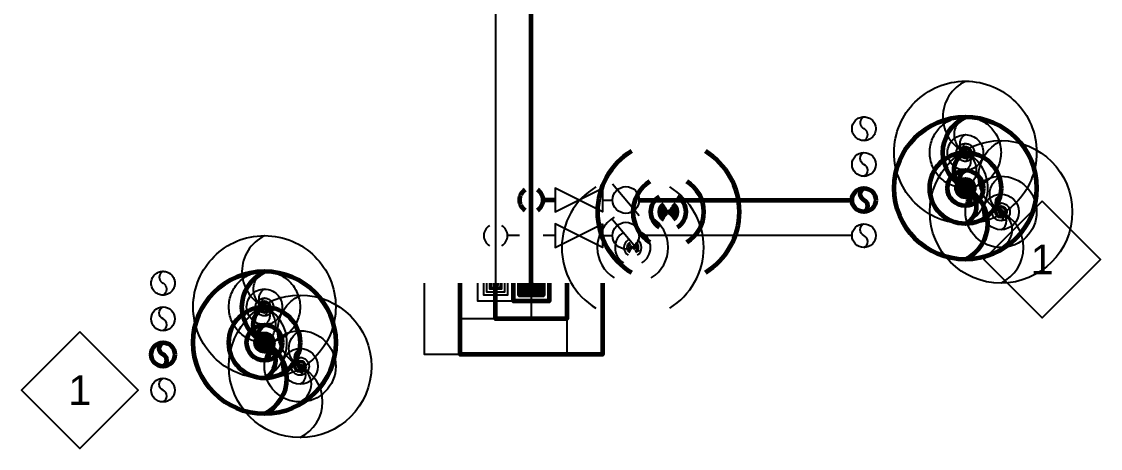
# Model space of a CAD drawing. Extents: x -3693 to 355, y -2748 to 2117.
# Drawn here: x -3187.6 to -2824.4, y -1727.9 to -1584.2 of the extents above; entities that cross this region are included whole.
import ezdxf
from ezdxf.enums import TextEntityAlignment as Align

# ---------------------------------------------------------------- set-up
doc = ezdxf.new("R2010")
doc.units = 0
doc.header["$LTSCALE"] = 48
doc.header["$MEASUREMENT"] = 0
doc.linetypes.add('VENT', pattern=[0.30000000000000004, 0.2, -0.1])
for name, color, linetype in [('0 @ 1 (1)', 7, 'Continuous'), ('0 @ 1 (2)', 7, 'Continuous'), ('0 @ 12', 7, 'Continuous'), ('0 @ 128', 7, 'Continuous'), ('0 @ 16', 7, 'Continuous'), ('0 @ 192', 7, 'Continuous'), ('0 @ 2', 7, 'Continuous'), ('0 @ 24', 7, 'Continuous'), ('0 @ 384', 7, 'Continuous'), ('0 @ 4', 7, 'Continuous'), ('0 @ 48', 7, 'Continuous'), ('0 @ 64', 7, 'Continuous'), ('0 @ 768', 7, 'Continuous'), ('0 @ 8', 7, 'Continuous'), ('0 @ 96', 7, 'Continuous'), ('G-ANNO-TEXT @ 128', 70, 'Continuous'), ('P-HW-N', 1, 'Continuous'), ('P-HW-N @ 1 (1)', 1, 'Continuous'), ('P-HW-N @ 1 (2)', 1, 'Continuous'), ('P-HW-N @ 12', 1, 'Continuous'), ('P-HW-N @ 128', 1, 'Continuous'), ('P-HW-N @ 16', 1, 'Continuous'), ('P-HW-N @ 192', 1, 'Continuous'), ('P-HW-N @ 2', 1, 'Continuous'), ('P-HW-N @ 24', 1, 'Continuous'), ('P-HW-N @ 384', 1, 'Continuous'), ('P-HW-N @ 4', 1, 'Continuous'), ('P-HW-N @ 48', 1, 'Continuous'), ('P-HW-N @ 64', 1, 'Continuous'), ('P-HW-N @ 768', 1, 'Continuous'), ('P-HW-N @ 8', 1, 'Continuous'), ('P-HW-N @ 96', 1, 'Continuous'), ('P-SAN-N', 6, 'Continuous'), ('P-SAN-N @ 1 (1)', 6, 'Continuous'), ('P-SAN-N @ 1 (2)', 6, 'Continuous'), ('P-SAN-N @ 12', 6, 'Continuous'), ('P-SAN-N @ 128', 6, 'Continuous'), ('P-SAN-N @ 16', 6, 'Continuous'), ('P-SAN-N @ 192', 6, 'Continuous'), ('P-SAN-N @ 2', 6, 'Continuous'), ('P-SAN-N @ 24', 6, 'Continuous'), ('P-SAN-N @ 384', 6, 'Continuous'), ('P-SAN-N @ 4', 6, 'Continuous'), ('P-SAN-N @ 48', 6, 'Continuous'), ('P-SAN-N @ 64', 6, 'Continuous'), ('P-SAN-N @ 768', 6, 'Continuous'), ('P-SAN-N @ 8', 6, 'Continuous'), ('P-SAN-N @ 96', 6, 'Continuous'), ('P-SANV-N', 5, 'VENT'), ('P-SANV-N @ 1 (1)', 5, 'VENT'), ('P-SANV-N @ 1 (2)', 5, 'VENT'), ('P-SANV-N @ 12', 5, 'VENT'), ('P-SANV-N @ 128', 5, 'VENT'), ('P-SANV-N @ 16', 5, 'VENT'), ('P-SANV-N @ 192', 5, 'VENT'), ('P-SANV-N @ 2', 5, 'VENT'), ('P-SANV-N @ 24', 5, 'VENT'), ('P-SANV-N @ 384', 5, 'VENT'), ('P-SANV-N @ 4', 5, 'VENT'), ('P-SANV-N @ 48', 5, 'VENT'), ('P-SANV-N @ 64', 5, 'VENT'), ('P-SANV-N @ 768', 5, 'VENT'), ('P-SANV-N @ 8', 5, 'VENT'), ('P-SANV-N @ 96', 5, 'VENT')]:
    doc.layers.add(name, color=color, linetype=linetype)
for name, color, linetype, lineweight in [('P-CW-N', 4, 'Continuous', 60), ('P-CW-N @ 1 (1)', 4, 'Continuous', 60), ('P-CW-N @ 1 (2)', 4, 'Continuous', 60), ('P-CW-N @ 12', 4, 'Continuous', 60), ('P-CW-N @ 128', 4, 'Continuous', 60), ('P-CW-N @ 16', 4, 'Continuous', 60), ('P-CW-N @ 192', 4, 'Continuous', 60), ('P-CW-N @ 2', 4, 'Continuous', 60), ('P-CW-N @ 24', 4, 'Continuous', 60), ('P-CW-N @ 384', 4, 'Continuous', 60), ('P-CW-N @ 4', 4, 'Continuous', 60), ('P-CW-N @ 48', 4, 'Continuous', 60), ('P-CW-N @ 64', 4, 'Continuous', 60), ('P-CW-N @ 768', 4, 'Continuous', 60), ('P-CW-N @ 8', 4, 'Continuous', 60), ('P-CW-N @ 96', 4, 'Continuous', 60)]:
    doc.layers.add(name, color=color, linetype=linetype, lineweight=lineweight)
doc.styles.add('Arial', font='arial.ttf')

# ---------------------------------------------------------------- blocks, each defined once
blk = doc.blocks.new('*U9')
blk.add_lwpolyline([(-3.332323771482692e-18, 0.03111555437015312, 0.6342579873937333), (-8.890457814381136e-18, 5.234717341758689e-34, -0.6342579873937336), (-6.793508145416166e-18, -0.03111555437015312)], format="xyb")
blk.add_circle((0, 0), 0.03125)
blk = doc.blocks.new('*U723')
at = {"layer": 'P-CW-N @ 1 (1)', "rotation": 180}
blk.add_blockref('*U9', (-3105.843581539091, -1692.257198477004), dxfattribs=at)
at = {"layer": 'P-CW-N @ 1 (2)', "rotation": 180}
blk.add_blockref('*U9', (-3105.843581539091, -1692.257198477004), dxfattribs=at)
at = {"layer": 'P-CW-N @ 12', "xscale": 12, "yscale": 12, "zscale": 12, "rotation": 180}
blk.add_blockref('*U9', (-3105.843581539091, -1692.257198477004), dxfattribs=at)
at = {"layer": 'P-CW-N @ 128', "xscale": 128, "yscale": 128, "zscale": 128, "rotation": 180}
blk.add_blockref('*U9', (-3140.000000014937, -1696.257198477004), dxfattribs=at)
at = {"layer": 'P-CW-N @ 16', "xscale": 16, "yscale": 16, "zscale": 16, "rotation": 180}
blk.add_blockref('*U9', (-3105.843581539091, -1692.257198477004), dxfattribs=at)
at = {"layer": 'P-CW-N @ 192', "xscale": 192, "yscale": 192, "zscale": 192, "rotation": 180}
blk.add_blockref('*U9', (-3105.843581539091, -1692.257198477004), dxfattribs=at)
at = {"layer": 'P-CW-N @ 2', "xscale": 2, "yscale": 2, "zscale": 2, "rotation": 180}
blk.add_blockref('*U9', (-3105.843581539091, -1692.257198477004), dxfattribs=at)
at = {"layer": 'P-CW-N @ 24', "xscale": 24, "yscale": 24, "zscale": 24, "rotation": 180}
blk.add_blockref('*U9', (-3105.843581539091, -1692.257198477004), dxfattribs=at)
at = {"layer": 'P-CW-N @ 384', "xscale": 384, "yscale": 384, "zscale": 384, "rotation": 180}
blk.add_blockref('*U9', (-3105.843581539091, -1692.257198477004), dxfattribs=at)
at = {"layer": 'P-CW-N @ 4', "xscale": 4, "yscale": 4, "zscale": 4, "rotation": 180}
blk.add_blockref('*U9', (-3105.843581539091, -1692.257198477004), dxfattribs=at)
at = {"layer": 'P-CW-N @ 48', "xscale": 48, "yscale": 48, "zscale": 48, "rotation": 180}
blk.add_blockref('*U9', (-3105.843581539091, -1692.257198477004), dxfattribs=at)
at = {"layer": 'P-CW-N @ 64', "xscale": 64, "yscale": 64, "zscale": 64, "rotation": 180}
blk.add_blockref('*U9', (-3105.843581539091, -1692.257198477004), dxfattribs=at)
at = {"layer": 'P-CW-N @ 768', "xscale": 768, "yscale": 768, "zscale": 768, "rotation": 180}
blk.add_blockref('*U9', (-3105.843581539091, -1692.257198477004), dxfattribs=at)
at = {"layer": 'P-CW-N @ 8', "xscale": 8, "yscale": 8, "zscale": 8, "rotation": 180}
blk.add_blockref('*U9', (-3105.843581539091, -1692.257198477004), dxfattribs=at)
at = {"layer": 'P-CW-N @ 96', "xscale": 96, "yscale": 96, "zscale": 96, "rotation": 180}
blk.add_blockref('*U9', (-3105.843581539091, -1692.257198477004), dxfattribs=at)
blk = doc.blocks.new('*U724')
at = {"layer": 'P-HW-N @ 1 (1)', "rotation": 180}
blk.add_blockref('*U9', (-3093.843581539091, -1700.257198477004), dxfattribs=at)
at = {"layer": 'P-HW-N @ 1 (2)', "rotation": 180}
blk.add_blockref('*U9', (-3093.843581539091, -1700.257198477004), dxfattribs=at)
at = {"layer": 'P-HW-N @ 12', "xscale": 12, "yscale": 12, "zscale": 12, "rotation": 180}
blk.add_blockref('*U9', (-3093.843581539091, -1700.257198477004), dxfattribs=at)
at = {"layer": 'P-HW-N @ 128', "xscale": 128, "yscale": 128, "zscale": 128, "rotation": 180}
blk.add_blockref('*U9', (-3140.000000014937, -1708.257198477004), dxfattribs=at)
at = {"layer": 'P-HW-N @ 16', "xscale": 16, "yscale": 16, "zscale": 16, "rotation": 180}
blk.add_blockref('*U9', (-3093.843581539091, -1700.257198477004), dxfattribs=at)
at = {"layer": 'P-HW-N @ 192', "xscale": 192, "yscale": 192, "zscale": 192, "rotation": 180}
blk.add_blockref('*U9', (-3093.843581539091, -1700.257198477004), dxfattribs=at)
at = {"layer": 'P-HW-N @ 2', "xscale": 2, "yscale": 2, "zscale": 2, "rotation": 180}
blk.add_blockref('*U9', (-3093.843581539091, -1700.257198477004), dxfattribs=at)
at = {"layer": 'P-HW-N @ 24', "xscale": 24, "yscale": 24, "zscale": 24, "rotation": 180}
blk.add_blockref('*U9', (-3093.843581539091, -1700.257198477004), dxfattribs=at)
at = {"layer": 'P-HW-N @ 384', "xscale": 384, "yscale": 384, "zscale": 384, "rotation": 180}
blk.add_blockref('*U9', (-3093.843581539091, -1700.257198477004), dxfattribs=at)
at = {"layer": 'P-HW-N @ 4', "xscale": 4, "yscale": 4, "zscale": 4, "rotation": 180}
blk.add_blockref('*U9', (-3093.843581539091, -1700.257198477004), dxfattribs=at)
at = {"layer": 'P-HW-N @ 48', "xscale": 48, "yscale": 48, "zscale": 48, "rotation": 180}
blk.add_blockref('*U9', (-3093.843581539091, -1700.257198477004), dxfattribs=at)
at = {"layer": 'P-HW-N @ 64', "xscale": 64, "yscale": 64, "zscale": 64, "rotation": 180}
blk.add_blockref('*U9', (-3093.843581539091, -1700.257198477004), dxfattribs=at)
at = {"layer": 'P-HW-N @ 768', "xscale": 768, "yscale": 768, "zscale": 768, "rotation": 180}
blk.add_blockref('*U9', (-3093.843581539091, -1700.257198477004), dxfattribs=at)
at = {"layer": 'P-HW-N @ 8', "xscale": 8, "yscale": 8, "zscale": 8, "rotation": 180}
blk.add_blockref('*U9', (-3093.843581539091, -1700.257198477004), dxfattribs=at)
at = {"layer": 'P-HW-N @ 96', "xscale": 96, "yscale": 96, "zscale": 96, "rotation": 180}
blk.add_blockref('*U9', (-3093.843581539091, -1700.257198477004), dxfattribs=at)
blk = doc.blocks.new('*U725')
at = {"layer": 'P-SAN-N @ 1 (1)', "rotation": 180}
blk.add_blockref('*U9', (-3105.843581539091, -1692.257198477004), dxfattribs=at)
at = {"layer": 'P-SAN-N @ 1 (2)', "rotation": 180}
blk.add_blockref('*U9', (-3105.843581539091, -1692.257198477004), dxfattribs=at)
at = {"layer": 'P-SAN-N @ 12', "xscale": 12, "yscale": 12, "zscale": 12, "rotation": 180}
blk.add_blockref('*U9', (-3105.843581539091, -1692.257198477004), dxfattribs=at)
at = {"layer": 'P-SAN-N @ 128', "xscale": 128, "yscale": 128, "zscale": 128, "rotation": 180}
blk.add_blockref('*U9', (-3140.000000014937, -1684.257198477004), dxfattribs=at)
at = {"layer": 'P-SAN-N @ 16', "xscale": 16, "yscale": 16, "zscale": 16, "rotation": 180}
blk.add_blockref('*U9', (-3105.843581539091, -1692.257198477004), dxfattribs=at)
at = {"layer": 'P-SAN-N @ 192', "xscale": 192, "yscale": 192, "zscale": 192, "rotation": 180}
blk.add_blockref('*U9', (-3105.843581539091, -1692.257198477004), dxfattribs=at)
at = {"layer": 'P-SAN-N @ 2', "xscale": 2, "yscale": 2, "zscale": 2, "rotation": 180}
blk.add_blockref('*U9', (-3105.843581539091, -1692.257198477004), dxfattribs=at)
at = {"layer": 'P-SAN-N @ 24', "xscale": 24, "yscale": 24, "zscale": 24, "rotation": 180}
blk.add_blockref('*U9', (-3105.843581539091, -1692.257198477004), dxfattribs=at)
at = {"layer": 'P-SAN-N @ 384', "xscale": 384, "yscale": 384, "zscale": 384, "rotation": 180}
blk.add_blockref('*U9', (-3105.843581539091, -1692.257198477004), dxfattribs=at)
at = {"layer": 'P-SAN-N @ 4', "xscale": 4, "yscale": 4, "zscale": 4, "rotation": 180}
blk.add_blockref('*U9', (-3105.843581539091, -1692.257198477004), dxfattribs=at)
at = {"layer": 'P-SAN-N @ 48', "xscale": 48, "yscale": 48, "zscale": 48, "rotation": 180}
blk.add_blockref('*U9', (-3105.843581539091, -1692.257198477004), dxfattribs=at)
at = {"layer": 'P-SAN-N @ 64', "xscale": 64, "yscale": 64, "zscale": 64, "rotation": 180}
blk.add_blockref('*U9', (-3105.843581539091, -1692.257198477004), dxfattribs=at)
at = {"layer": 'P-SAN-N @ 768', "xscale": 768, "yscale": 768, "zscale": 768, "rotation": 180}
blk.add_blockref('*U9', (-3105.843581539091, -1692.257198477004), dxfattribs=at)
at = {"layer": 'P-SAN-N @ 8', "xscale": 8, "yscale": 8, "zscale": 8, "rotation": 180}
blk.add_blockref('*U9', (-3105.843581539091, -1692.257198477004), dxfattribs=at)
at = {"layer": 'P-SAN-N @ 96', "xscale": 96, "yscale": 96, "zscale": 96, "rotation": 180}
blk.add_blockref('*U9', (-3105.843581539091, -1692.257198477004), dxfattribs=at)
blk = doc.blocks.new('*U726')
at = {"layer": 'P-SANV-N @ 1 (1)', "rotation": 180}
blk.add_blockref('*U9', (-3105.843581539091, -1680.257198477004), dxfattribs=at)
at = {"layer": 'P-SANV-N @ 1 (2)', "rotation": 180}
blk.add_blockref('*U9', (-3105.843581539091, -1680.257198477004), dxfattribs=at)
at = {"layer": 'P-SANV-N @ 12', "xscale": 12, "yscale": 12, "zscale": 12, "rotation": 180}
blk.add_blockref('*U9', (-3105.843581539091, -1680.257198477004), dxfattribs=at)
at = {"layer": 'P-SANV-N @ 128', "xscale": 128, "yscale": 128, "zscale": 128, "rotation": 180}
blk.add_blockref('*U9', (-3140.000000014937, -1672.257198477004), dxfattribs=at)
at = {"layer": 'P-SANV-N @ 16', "xscale": 16, "yscale": 16, "zscale": 16, "rotation": 180}
blk.add_blockref('*U9', (-3105.843581539091, -1680.257198477004), dxfattribs=at)
at = {"layer": 'P-SANV-N @ 192', "xscale": 192, "yscale": 192, "zscale": 192, "rotation": 180}
blk.add_blockref('*U9', (-3105.843581539091, -1680.257198477004), dxfattribs=at)
at = {"layer": 'P-SANV-N @ 2', "xscale": 2, "yscale": 2, "zscale": 2, "rotation": 180}
blk.add_blockref('*U9', (-3105.843581539091, -1680.257198477004), dxfattribs=at)
at = {"layer": 'P-SANV-N @ 24', "xscale": 24, "yscale": 24, "zscale": 24, "rotation": 180}
blk.add_blockref('*U9', (-3105.843581539091, -1680.257198477004), dxfattribs=at)
at = {"layer": 'P-SANV-N @ 384', "xscale": 384, "yscale": 384, "zscale": 384, "rotation": 180}
blk.add_blockref('*U9', (-3105.843581539091, -1680.257198477004), dxfattribs=at)
at = {"layer": 'P-SANV-N @ 4', "xscale": 4, "yscale": 4, "zscale": 4, "rotation": 180}
blk.add_blockref('*U9', (-3105.843581539091, -1680.257198477004), dxfattribs=at)
at = {"layer": 'P-SANV-N @ 48', "xscale": 48, "yscale": 48, "zscale": 48, "rotation": 180}
blk.add_blockref('*U9', (-3105.843581539091, -1680.257198477004), dxfattribs=at)
at = {"layer": 'P-SANV-N @ 64', "xscale": 64, "yscale": 64, "zscale": 64, "rotation": 180}
blk.add_blockref('*U9', (-3105.843581539091, -1680.257198477004), dxfattribs=at)
at = {"layer": 'P-SANV-N @ 768', "xscale": 768, "yscale": 768, "zscale": 768, "rotation": 180}
blk.add_blockref('*U9', (-3105.843581539091, -1680.257198477004), dxfattribs=at)
at = {"layer": 'P-SANV-N @ 8', "xscale": 8, "yscale": 8, "zscale": 8, "rotation": 180}
blk.add_blockref('*U9', (-3105.843581539091, -1680.257198477004), dxfattribs=at)
at = {"layer": 'P-SANV-N @ 96', "xscale": 96, "yscale": 96, "zscale": 96, "rotation": 180}
blk.add_blockref('*U9', (-3105.843581539091, -1680.257198477004), dxfattribs=at)
blk = doc.blocks.new('DIAMOND TAG')
blk.add_lwpolyline([(0, -0.1533391834124131), (0.1533391834122995, 0), (0, 0.1533391834122995), (-0.1533391834122995, 0)], close=True)
at = {"style": 'Arial'}
blk.add_attdef('XXX', text='', height=0.078125, dxfattribs=at).set_placement((0, 0), align=Align.MIDDLE)
blk = doc.blocks.new('*U11')
for start, end in [(121.274325396742, 238.7256746032579), (301.4341766631704, 58.56582333682955)]:
    blk.add_arc((0, 0), 0.03111555437015312, start, end)
blk = doc.blocks.new('*U784')
at = {"layer": 'P-HW-N @ 1 (1)'}
blk.add_blockref('*U11', (-2981.843581539091, -1660.257198477004), dxfattribs=at)
at = {"layer": 'P-HW-N @ 1 (2)'}
blk.add_blockref('*U11', (-2981.843581539091, -1660.257198477004), dxfattribs=at)
at = {"layer": 'P-HW-N @ 12', "xscale": 12, "yscale": 12, "zscale": 12}
blk.add_blockref('*U11', (-2981.843581539091, -1660.257198477004), dxfattribs=at)
at = {"layer": 'P-HW-N @ 128', "xscale": 128, "yscale": 128, "zscale": 128}
blk.add_blockref('*U11', (-3028.000000014937, -1656.257198477004), dxfattribs=at)
at = {"layer": 'P-HW-N @ 16', "xscale": 16, "yscale": 16, "zscale": 16}
blk.add_blockref('*U11', (-2981.843581539091, -1660.257198477004), dxfattribs=at)
at = {"layer": 'P-HW-N @ 192', "xscale": 192, "yscale": 192, "zscale": 192}
blk.add_blockref('*U11', (-2981.843581539091, -1660.257198477004), dxfattribs=at)
at = {"layer": 'P-HW-N @ 2', "xscale": 2, "yscale": 2, "zscale": 2}
blk.add_blockref('*U11', (-2981.843581539091, -1660.257198477004), dxfattribs=at)
at = {"layer": 'P-HW-N @ 24', "xscale": 24, "yscale": 24, "zscale": 24}
blk.add_blockref('*U11', (-2981.843581539091, -1660.257198477004), dxfattribs=at)
at = {"layer": 'P-HW-N @ 384', "xscale": 384, "yscale": 384, "zscale": 384}
blk.add_blockref('*U11', (-2981.843581539091, -1660.257198477004), dxfattribs=at)
at = {"layer": 'P-HW-N @ 4', "xscale": 4, "yscale": 4, "zscale": 4}
blk.add_blockref('*U11', (-2981.843581539091, -1660.257198477004), dxfattribs=at)
at = {"layer": 'P-HW-N @ 48', "xscale": 48, "yscale": 48, "zscale": 48}
blk.add_blockref('*U11', (-2981.843581539091, -1660.257198477004), dxfattribs=at)
at = {"layer": 'P-HW-N @ 64', "xscale": 64, "yscale": 64, "zscale": 64}
blk.add_blockref('*U11', (-2981.843581539091, -1660.257198477004), dxfattribs=at)
at = {"layer": 'P-HW-N @ 768', "xscale": 768, "yscale": 768, "zscale": 768}
blk.add_blockref('*U11', (-2981.843581539091, -1660.257198477004), dxfattribs=at)
at = {"layer": 'P-HW-N @ 8', "xscale": 8, "yscale": 8, "zscale": 8}
blk.add_blockref('*U11', (-2981.843581539091, -1660.257198477004), dxfattribs=at)
at = {"layer": 'P-HW-N @ 96', "xscale": 96, "yscale": 96, "zscale": 96}
blk.add_blockref('*U11', (-2981.843581539091, -1660.257198477004), dxfattribs=at)
blk = doc.blocks.new('*U785')
at = {"layer": 'P-CW-N @ 1 (1)'}
blk.add_blockref('*U11', (-2969.843581539091, -1648.257198477004), dxfattribs=at)
at = {"layer": 'P-CW-N @ 1 (2)'}
blk.add_blockref('*U11', (-2969.843581539091, -1648.257198477004), dxfattribs=at)
at = {"layer": 'P-CW-N @ 12', "xscale": 12, "yscale": 12, "zscale": 12}
blk.add_blockref('*U11', (-2969.843581539091, -1648.257198477004), dxfattribs=at)
at = {"layer": 'P-CW-N @ 128', "xscale": 128, "yscale": 128, "zscale": 128}
blk.add_blockref('*U11', (-3016.000000014937, -1644.257198477004), dxfattribs=at)
at = {"layer": 'P-CW-N @ 16', "xscale": 16, "yscale": 16, "zscale": 16}
blk.add_blockref('*U11', (-2969.843581539091, -1648.257198477004), dxfattribs=at)
at = {"layer": 'P-CW-N @ 192', "xscale": 192, "yscale": 192, "zscale": 192}
blk.add_blockref('*U11', (-2969.843581539091, -1648.257198477004), dxfattribs=at)
at = {"layer": 'P-CW-N @ 2', "xscale": 2, "yscale": 2, "zscale": 2}
blk.add_blockref('*U11', (-2969.843581539091, -1648.257198477004), dxfattribs=at)
at = {"layer": 'P-CW-N @ 24', "xscale": 24, "yscale": 24, "zscale": 24}
blk.add_blockref('*U11', (-2969.843581539091, -1648.257198477004), dxfattribs=at)
at = {"layer": 'P-CW-N @ 384', "xscale": 384, "yscale": 384, "zscale": 384}
blk.add_blockref('*U11', (-2969.843581539091, -1648.257198477004), dxfattribs=at)
at = {"layer": 'P-CW-N @ 4', "xscale": 4, "yscale": 4, "zscale": 4}
blk.add_blockref('*U11', (-2969.843581539091, -1648.257198477004), dxfattribs=at)
at = {"layer": 'P-CW-N @ 48', "xscale": 48, "yscale": 48, "zscale": 48}
blk.add_blockref('*U11', (-2969.843581539091, -1648.257198477004), dxfattribs=at)
at = {"layer": 'P-CW-N @ 64', "xscale": 64, "yscale": 64, "zscale": 64}
blk.add_blockref('*U11', (-2969.843581539091, -1648.257198477004), dxfattribs=at)
at = {"layer": 'P-CW-N @ 768', "xscale": 768, "yscale": 768, "zscale": 768}
blk.add_blockref('*U11', (-2969.843581539091, -1648.257198477004), dxfattribs=at)
at = {"layer": 'P-CW-N @ 8', "xscale": 8, "yscale": 8, "zscale": 8}
blk.add_blockref('*U11', (-2969.843581539091, -1648.257198477004), dxfattribs=at)
at = {"layer": 'P-CW-N @ 96', "xscale": 96, "yscale": 96, "zscale": 96}
blk.add_blockref('*U11', (-2969.843581539091, -1648.257198477004), dxfattribs=at)
blk = doc.blocks.new('*U17')
blk.add_lwpolyline([(6.938893903907228e-18, -0.03125), (-0.03124999999999999, -0.03125), (-0.03124999999999999, 0.03125), (6.938893903907228e-18, 0.03125)])
blk = doc.blocks.new('*U786')
at = {"layer": 'P-CW-N @ 1 (1)', "rotation": 90}
blk.add_blockref('*U17', (-3016.000000014937, -1672.257198477004), dxfattribs=at)
at = {"layer": 'P-CW-N @ 1 (2)', "rotation": 90}
blk.add_blockref('*U17', (-3016.000000014937, -1672.257198477004), dxfattribs=at)
at = {"layer": 'P-CW-N @ 12', "xscale": 12, "yscale": 12, "zscale": 12, "rotation": 90}
blk.add_blockref('*U17', (-3016.000000014937, -1672.257198477004), dxfattribs=at)
at = {"layer": 'P-CW-N @ 128', "xscale": 128, "yscale": 128, "zscale": 128, "rotation": 90}
blk.add_blockref('*U17', (-3016.000000014937, -1672.257198477004), dxfattribs=at)
at = {"layer": 'P-CW-N @ 16', "xscale": 16, "yscale": 16, "zscale": 16, "rotation": 90}
blk.add_blockref('*U17', (-3016.000000014937, -1672.257198477004), dxfattribs=at)
at = {"layer": 'P-CW-N @ 192', "xscale": 192, "yscale": 192, "zscale": 192, "rotation": 90}
blk.add_blockref('*U17', (-3016.000000014937, -1672.257198477004), dxfattribs=at)
at = {"layer": 'P-CW-N @ 2', "xscale": 2, "yscale": 2, "zscale": 2, "rotation": 90}
blk.add_blockref('*U17', (-3016.000000014937, -1672.257198477004), dxfattribs=at)
at = {"layer": 'P-CW-N @ 24', "xscale": 24, "yscale": 24, "zscale": 24, "rotation": 90}
blk.add_blockref('*U17', (-3016.000000014937, -1672.257198477004), dxfattribs=at)
at = {"layer": 'P-CW-N @ 384', "xscale": 384, "yscale": 384, "zscale": 384, "rotation": 90}
blk.add_blockref('*U17', (-3016.000000014937, -1672.257198477004), dxfattribs=at)
at = {"layer": 'P-CW-N @ 4', "xscale": 4, "yscale": 4, "zscale": 4, "rotation": 90}
blk.add_blockref('*U17', (-3016.000000014937, -1672.257198477004), dxfattribs=at)
at = {"layer": 'P-CW-N @ 48', "xscale": 48, "yscale": 48, "zscale": 48, "rotation": 90}
blk.add_blockref('*U17', (-3016.000000014937, -1672.257198477004), dxfattribs=at)
at = {"layer": 'P-CW-N @ 64', "xscale": 64, "yscale": 64, "zscale": 64, "rotation": 90}
blk.add_blockref('*U17', (-3016.000000014937, -1672.257198477004), dxfattribs=at)
at = {"layer": 'P-CW-N @ 768', "xscale": 768, "yscale": 768, "zscale": 768, "rotation": 90}
blk.add_blockref('*U17', (-3016.000000014937, -1672.257198477004), dxfattribs=at)
at = {"layer": 'P-CW-N @ 8', "xscale": 8, "yscale": 8, "zscale": 8, "rotation": 90}
blk.add_blockref('*U17', (-3016.000000014937, -1672.257198477004), dxfattribs=at)
at = {"layer": 'P-CW-N @ 96', "xscale": 96, "yscale": 96, "zscale": 96, "rotation": 90}
blk.add_blockref('*U17', (-3016.000000014937, -1672.257198477004), dxfattribs=at)
blk = doc.blocks.new('*U801')
at = {"layer": 'P-CW-N @ 1 (1)', "rotation": 180}
blk.add_blockref('*U9', (-2869.843581539091, -1640.257198477004), dxfattribs=at)
at = {"layer": 'P-CW-N @ 1 (2)', "rotation": 180}
blk.add_blockref('*U9', (-2869.843581539091, -1640.257198477004), dxfattribs=at)
at = {"layer": 'P-CW-N @ 12', "xscale": 12, "yscale": 12, "zscale": 12, "rotation": 180}
blk.add_blockref('*U9', (-2869.843581539091, -1640.257198477004), dxfattribs=at)
at = {"layer": 'P-CW-N @ 128', "xscale": 128, "yscale": 128, "zscale": 128, "rotation": 180}
blk.add_blockref('*U9', (-2904.000000014937, -1644.257198477004), dxfattribs=at)
at = {"layer": 'P-CW-N @ 16', "xscale": 16, "yscale": 16, "zscale": 16, "rotation": 180}
blk.add_blockref('*U9', (-2869.843581539091, -1640.257198477004), dxfattribs=at)
at = {"layer": 'P-CW-N @ 192', "xscale": 192, "yscale": 192, "zscale": 192, "rotation": 180}
blk.add_blockref('*U9', (-2869.843581539091, -1640.257198477004), dxfattribs=at)
at = {"layer": 'P-CW-N @ 2', "xscale": 2, "yscale": 2, "zscale": 2, "rotation": 180}
blk.add_blockref('*U9', (-2869.843581539091, -1640.257198477004), dxfattribs=at)
at = {"layer": 'P-CW-N @ 24', "xscale": 24, "yscale": 24, "zscale": 24, "rotation": 180}
blk.add_blockref('*U9', (-2869.843581539091, -1640.257198477004), dxfattribs=at)
at = {"layer": 'P-CW-N @ 384', "xscale": 384, "yscale": 384, "zscale": 384, "rotation": 180}
blk.add_blockref('*U9', (-2869.843581539091, -1640.257198477004), dxfattribs=at)
at = {"layer": 'P-CW-N @ 4', "xscale": 4, "yscale": 4, "zscale": 4, "rotation": 180}
blk.add_blockref('*U9', (-2869.843581539091, -1640.257198477004), dxfattribs=at)
at = {"layer": 'P-CW-N @ 48', "xscale": 48, "yscale": 48, "zscale": 48, "rotation": 180}
blk.add_blockref('*U9', (-2869.843581539091, -1640.257198477004), dxfattribs=at)
at = {"layer": 'P-CW-N @ 64', "xscale": 64, "yscale": 64, "zscale": 64, "rotation": 180}
blk.add_blockref('*U9', (-2869.843581539091, -1640.257198477004), dxfattribs=at)
at = {"layer": 'P-CW-N @ 768', "xscale": 768, "yscale": 768, "zscale": 768, "rotation": 180}
blk.add_blockref('*U9', (-2869.843581539091, -1640.257198477004), dxfattribs=at)
at = {"layer": 'P-CW-N @ 8', "xscale": 8, "yscale": 8, "zscale": 8, "rotation": 180}
blk.add_blockref('*U9', (-2869.843581539091, -1640.257198477004), dxfattribs=at)
at = {"layer": 'P-CW-N @ 96', "xscale": 96, "yscale": 96, "zscale": 96, "rotation": 180}
blk.add_blockref('*U9', (-2869.843581539091, -1640.257198477004), dxfattribs=at)
blk = doc.blocks.new('*U802')
at = {"layer": 'P-HW-N @ 1 (1)', "rotation": 180}
blk.add_blockref('*U9', (-2857.843581539091, -1648.257198477004), dxfattribs=at)
at = {"layer": 'P-HW-N @ 1 (2)', "rotation": 180}
blk.add_blockref('*U9', (-2857.843581539091, -1648.257198477004), dxfattribs=at)
at = {"layer": 'P-HW-N @ 12', "xscale": 12, "yscale": 12, "zscale": 12, "rotation": 180}
blk.add_blockref('*U9', (-2857.843581539091, -1648.257198477004), dxfattribs=at)
at = {"layer": 'P-HW-N @ 128', "xscale": 128, "yscale": 128, "zscale": 128, "rotation": 180}
blk.add_blockref('*U9', (-2904.000000014937, -1656.257198477004), dxfattribs=at)
at = {"layer": 'P-HW-N @ 16', "xscale": 16, "yscale": 16, "zscale": 16, "rotation": 180}
blk.add_blockref('*U9', (-2857.843581539091, -1648.257198477004), dxfattribs=at)
at = {"layer": 'P-HW-N @ 192', "xscale": 192, "yscale": 192, "zscale": 192, "rotation": 180}
blk.add_blockref('*U9', (-2857.843581539091, -1648.257198477004), dxfattribs=at)
at = {"layer": 'P-HW-N @ 2', "xscale": 2, "yscale": 2, "zscale": 2, "rotation": 180}
blk.add_blockref('*U9', (-2857.843581539091, -1648.257198477004), dxfattribs=at)
at = {"layer": 'P-HW-N @ 24', "xscale": 24, "yscale": 24, "zscale": 24, "rotation": 180}
blk.add_blockref('*U9', (-2857.843581539091, -1648.257198477004), dxfattribs=at)
at = {"layer": 'P-HW-N @ 384', "xscale": 384, "yscale": 384, "zscale": 384, "rotation": 180}
blk.add_blockref('*U9', (-2857.843581539091, -1648.257198477004), dxfattribs=at)
at = {"layer": 'P-HW-N @ 4', "xscale": 4, "yscale": 4, "zscale": 4, "rotation": 180}
blk.add_blockref('*U9', (-2857.843581539091, -1648.257198477004), dxfattribs=at)
at = {"layer": 'P-HW-N @ 48', "xscale": 48, "yscale": 48, "zscale": 48, "rotation": 180}
blk.add_blockref('*U9', (-2857.843581539091, -1648.257198477004), dxfattribs=at)
at = {"layer": 'P-HW-N @ 64', "xscale": 64, "yscale": 64, "zscale": 64, "rotation": 180}
blk.add_blockref('*U9', (-2857.843581539091, -1648.257198477004), dxfattribs=at)
at = {"layer": 'P-HW-N @ 768', "xscale": 768, "yscale": 768, "zscale": 768, "rotation": 180}
blk.add_blockref('*U9', (-2857.843581539091, -1648.257198477004), dxfattribs=at)
at = {"layer": 'P-HW-N @ 8', "xscale": 8, "yscale": 8, "zscale": 8, "rotation": 180}
blk.add_blockref('*U9', (-2857.843581539091, -1648.257198477004), dxfattribs=at)
at = {"layer": 'P-HW-N @ 96', "xscale": 96, "yscale": 96, "zscale": 96, "rotation": 180}
blk.add_blockref('*U9', (-2857.843581539091, -1648.257198477004), dxfattribs=at)
blk = doc.blocks.new('*U803')
at = {"layer": 'P-SAN-N @ 1 (1)', "rotation": 180}
blk.add_blockref('*U9', (-2869.843581539091, -1640.257198477004), dxfattribs=at)
at = {"layer": 'P-SAN-N @ 1 (2)', "rotation": 180}
blk.add_blockref('*U9', (-2869.843581539091, -1640.257198477004), dxfattribs=at)
at = {"layer": 'P-SAN-N @ 12', "xscale": 12, "yscale": 12, "zscale": 12, "rotation": 180}
blk.add_blockref('*U9', (-2869.843581539091, -1640.257198477004), dxfattribs=at)
at = {"layer": 'P-SAN-N @ 128', "xscale": 128, "yscale": 128, "zscale": 128, "rotation": 180}
blk.add_blockref('*U9', (-2904.000000014937, -1632.257198477004), dxfattribs=at)
at = {"layer": 'P-SAN-N @ 16', "xscale": 16, "yscale": 16, "zscale": 16, "rotation": 180}
blk.add_blockref('*U9', (-2869.843581539091, -1640.257198477004), dxfattribs=at)
at = {"layer": 'P-SAN-N @ 192', "xscale": 192, "yscale": 192, "zscale": 192, "rotation": 180}
blk.add_blockref('*U9', (-2869.843581539091, -1640.257198477004), dxfattribs=at)
at = {"layer": 'P-SAN-N @ 2', "xscale": 2, "yscale": 2, "zscale": 2, "rotation": 180}
blk.add_blockref('*U9', (-2869.843581539091, -1640.257198477004), dxfattribs=at)
at = {"layer": 'P-SAN-N @ 24', "xscale": 24, "yscale": 24, "zscale": 24, "rotation": 180}
blk.add_blockref('*U9', (-2869.843581539091, -1640.257198477004), dxfattribs=at)
at = {"layer": 'P-SAN-N @ 384', "xscale": 384, "yscale": 384, "zscale": 384, "rotation": 180}
blk.add_blockref('*U9', (-2869.843581539091, -1640.257198477004), dxfattribs=at)
at = {"layer": 'P-SAN-N @ 4', "xscale": 4, "yscale": 4, "zscale": 4, "rotation": 180}
blk.add_blockref('*U9', (-2869.843581539091, -1640.257198477004), dxfattribs=at)
at = {"layer": 'P-SAN-N @ 48', "xscale": 48, "yscale": 48, "zscale": 48, "rotation": 180}
blk.add_blockref('*U9', (-2869.843581539091, -1640.257198477004), dxfattribs=at)
at = {"layer": 'P-SAN-N @ 64', "xscale": 64, "yscale": 64, "zscale": 64, "rotation": 180}
blk.add_blockref('*U9', (-2869.843581539091, -1640.257198477004), dxfattribs=at)
at = {"layer": 'P-SAN-N @ 768', "xscale": 768, "yscale": 768, "zscale": 768, "rotation": 180}
blk.add_blockref('*U9', (-2869.843581539091, -1640.257198477004), dxfattribs=at)
at = {"layer": 'P-SAN-N @ 8', "xscale": 8, "yscale": 8, "zscale": 8, "rotation": 180}
blk.add_blockref('*U9', (-2869.843581539091, -1640.257198477004), dxfattribs=at)
at = {"layer": 'P-SAN-N @ 96', "xscale": 96, "yscale": 96, "zscale": 96, "rotation": 180}
blk.add_blockref('*U9', (-2869.843581539091, -1640.257198477004), dxfattribs=at)
blk = doc.blocks.new('*U804')
at = {"layer": 'P-SANV-N @ 1 (1)', "rotation": 180}
blk.add_blockref('*U9', (-2869.843581539091, -1628.257198477004), dxfattribs=at)
at = {"layer": 'P-SANV-N @ 1 (2)', "rotation": 180}
blk.add_blockref('*U9', (-2869.843581539091, -1628.257198477004), dxfattribs=at)
at = {"layer": 'P-SANV-N @ 12', "xscale": 12, "yscale": 12, "zscale": 12, "rotation": 180}
blk.add_blockref('*U9', (-2869.843581539091, -1628.257198477004), dxfattribs=at)
at = {"layer": 'P-SANV-N @ 128', "xscale": 128, "yscale": 128, "zscale": 128, "rotation": 180}
blk.add_blockref('*U9', (-2904.000000014937, -1620.257198477004), dxfattribs=at)
at = {"layer": 'P-SANV-N @ 16', "xscale": 16, "yscale": 16, "zscale": 16, "rotation": 180}
blk.add_blockref('*U9', (-2869.843581539091, -1628.257198477004), dxfattribs=at)
at = {"layer": 'P-SANV-N @ 192', "xscale": 192, "yscale": 192, "zscale": 192, "rotation": 180}
blk.add_blockref('*U9', (-2869.843581539091, -1628.257198477004), dxfattribs=at)
at = {"layer": 'P-SANV-N @ 2', "xscale": 2, "yscale": 2, "zscale": 2, "rotation": 180}
blk.add_blockref('*U9', (-2869.843581539091, -1628.257198477004), dxfattribs=at)
at = {"layer": 'P-SANV-N @ 24', "xscale": 24, "yscale": 24, "zscale": 24, "rotation": 180}
blk.add_blockref('*U9', (-2869.843581539091, -1628.257198477004), dxfattribs=at)
at = {"layer": 'P-SANV-N @ 384', "xscale": 384, "yscale": 384, "zscale": 384, "rotation": 180}
blk.add_blockref('*U9', (-2869.843581539091, -1628.257198477004), dxfattribs=at)
at = {"layer": 'P-SANV-N @ 4', "xscale": 4, "yscale": 4, "zscale": 4, "rotation": 180}
blk.add_blockref('*U9', (-2869.843581539091, -1628.257198477004), dxfattribs=at)
at = {"layer": 'P-SANV-N @ 48', "xscale": 48, "yscale": 48, "zscale": 48, "rotation": 180}
blk.add_blockref('*U9', (-2869.843581539091, -1628.257198477004), dxfattribs=at)
at = {"layer": 'P-SANV-N @ 64', "xscale": 64, "yscale": 64, "zscale": 64, "rotation": 180}
blk.add_blockref('*U9', (-2869.843581539091, -1628.257198477004), dxfattribs=at)
at = {"layer": 'P-SANV-N @ 768', "xscale": 768, "yscale": 768, "zscale": 768, "rotation": 180}
blk.add_blockref('*U9', (-2869.843581539091, -1628.257198477004), dxfattribs=at)
at = {"layer": 'P-SANV-N @ 8', "xscale": 8, "yscale": 8, "zscale": 8, "rotation": 180}
blk.add_blockref('*U9', (-2869.843581539091, -1628.257198477004), dxfattribs=at)
at = {"layer": 'P-SANV-N @ 96', "xscale": 96, "yscale": 96, "zscale": 96, "rotation": 180}
blk.add_blockref('*U9', (-2869.843581539091, -1628.257198477004), dxfattribs=at)
blk = doc.blocks.new('*U893')
at = {"layer": '0 @ 1 (1)', "rotation": 90}
blk.add_blockref('*U17', (-3028.000000014937, -1672.257198477004), dxfattribs=at)
at = {"layer": '0 @ 1 (2)', "rotation": 90}
blk.add_blockref('*U17', (-3028.000000014937, -1672.257198477004), dxfattribs=at)
at = {"layer": '0 @ 12', "xscale": 12, "yscale": 12, "zscale": 12, "rotation": 90}
blk.add_blockref('*U17', (-3028.000000014937, -1672.257198477004), dxfattribs=at)
at = {"layer": '0 @ 128', "xscale": 128, "yscale": 128, "zscale": 128, "rotation": 90}
blk.add_blockref('*U17', (-3028.000000014937, -1672.257198477004), dxfattribs=at)
at = {"layer": '0 @ 16', "xscale": 16, "yscale": 16, "zscale": 16, "rotation": 90}
blk.add_blockref('*U17', (-3028.000000014937, -1672.257198477004), dxfattribs=at)
at = {"layer": '0 @ 192', "xscale": 192, "yscale": 192, "zscale": 192, "rotation": 90}
blk.add_blockref('*U17', (-3028.000000014937, -1672.257198477004), dxfattribs=at)
at = {"layer": '0 @ 2', "xscale": 2, "yscale": 2, "zscale": 2, "rotation": 90}
blk.add_blockref('*U17', (-3028.000000014937, -1672.257198477004), dxfattribs=at)
at = {"layer": '0 @ 24', "xscale": 24, "yscale": 24, "zscale": 24, "rotation": 90}
blk.add_blockref('*U17', (-3028.000000014937, -1672.257198477004), dxfattribs=at)
at = {"layer": '0 @ 384', "xscale": 384, "yscale": 384, "zscale": 384, "rotation": 90}
blk.add_blockref('*U17', (-3028.000000014937, -1672.257198477004), dxfattribs=at)
at = {"layer": '0 @ 4', "xscale": 4, "yscale": 4, "zscale": 4, "rotation": 90}
blk.add_blockref('*U17', (-3028.000000014937, -1672.257198477004), dxfattribs=at)
at = {"layer": '0 @ 48', "xscale": 48, "yscale": 48, "zscale": 48, "rotation": 90}
blk.add_blockref('*U17', (-3028.000000014937, -1672.257198477004), dxfattribs=at)
at = {"layer": '0 @ 64', "xscale": 64, "yscale": 64, "zscale": 64, "rotation": 90}
blk.add_blockref('*U17', (-3028.000000014937, -1672.257198477004), dxfattribs=at)
at = {"layer": '0 @ 768', "xscale": 768, "yscale": 768, "zscale": 768, "rotation": 90}
blk.add_blockref('*U17', (-3028.000000014937, -1672.257198477004), dxfattribs=at)
at = {"layer": '0 @ 8', "xscale": 8, "yscale": 8, "zscale": 8, "rotation": 90}
blk.add_blockref('*U17', (-3028.000000014937, -1672.257198477004), dxfattribs=at)
at = {"layer": '0 @ 96', "xscale": 96, "yscale": 96, "zscale": 96, "rotation": 90}
blk.add_blockref('*U17', (-3028.000000014937, -1672.257198477004), dxfattribs=at)

msp = doc.modelspace()

# ---------------------------------------------------------------- linework, layer by layer
at = {"color": 7, "linetype": 'Continuous'}
for p, q in [((-2979.654914129753, -1649.62693593418), (-2988.636210169968, -1638.887461019815)), ((-2979.654914129753, -1661.62693593418), (-2988.636210169968, -1650.887461019815))]:
    msp.add_line(p, q, dxfattribs=at)
at = {"linetype": 'Continuous'}
for p, q in [((-2992.000000014964, -1644.257198476983), (-2988.645562149871, -1644.257198476984)), ((-2992.000000014964, -1656.257198476983), (-2988.645562149871, -1656.257198476984))]:
    msp.add_line(p, q, dxfattribs=at)
for points in [[(-2992.000000014963, -1640.257198476994), (-2992.000000014965, -1648.257198476972), (-3008.000000014934, -1640.25719847699), (-3008.000000014936, -1648.257198476968), (-2992.000000014963, -1640.257198476994)], [(-2992.000000014963, -1652.257198476994), (-2992.000000014965, -1660.257198476972), (-3008.000000014934, -1652.25719847699), (-3008.000000014936, -1660.257198476969), (-2992.000000014963, -1652.257198476994)]]:
    msp.add_lwpolyline(points, dxfattribs=at)
for centre in [(-2984.145562149871, -1644.257198476985), (-2984.145562149871, -1656.257198476985)]:
    msp.add_circle(centre, 4.5, dxfattribs=at)
at = {"layer": 'P-CW-N'}
for p, q in [((-3016.000000014937, -1672.257198477004), (-3016.000000014937, -1504.257198477004)), ((-3008.000000014937, -1644.257198477004), (-3012.000000014937, -1644.257198477004)), ((-2980.000000014937, -1644.257198477004), (-2908.000000014937, -1644.257198477004))]:
    msp.add_line(p, q, dxfattribs=at)
at = {"layer": 'P-HW-N'}
for p, q in [((-3028.000000014937, -1504.257198477004), (-3028.000000014937, -1672.257198477004)), ((-3020.000000014937, -1656.257198477004), (-3024.000000014937, -1656.257198477004)), ((-3008.000000014937, -1656.257198477004), (-3012.000000014937, -1656.257198477004)), ((-2908.000000014937, -1656.257198477004), (-2980.000000014937, -1656.257198477004))]:
    msp.add_line(p, q, dxfattribs=at)

# ---------------------------------------------------------------- block references
msp.add_blockref('*U893', (0, 0))
at = {"layer": 'G-ANNO-TEXT @ 128'}
ref = msp.add_blockref('DIAMOND TAG', (-2844.000000014937, -1664.257198477004), dxfattribs=dict(at, xscale=128, yscale=128, zscale=128, rotation=180))
ref.add_attrib('XXX', '1', dxfattribs={"layer": '0', "height": 10, "style": 'Arial'}).set_placement((-2844.000000014937, -1664.257198477004), align=Align.MIDDLE)
ref = msp.add_blockref('DIAMOND TAG', (-3168.000000014937, -1708.257198477004), dxfattribs=dict(at, xscale=128, yscale=128, zscale=128, rotation=180))
ref.add_attrib('XXX', '1', dxfattribs={"layer": '0', "height": 10, "style": 'Arial'}).set_placement((-3168.000000014937, -1708.257198477004), align=Align.MIDDLE)
at = {"layer": 'P-CW-N'}
for name in ['*U801', '*U785', '*U723', '*U786']:
    msp.add_blockref(name, (0, 0), dxfattribs=at)
at = {"layer": 'P-HW-N'}
for name in ['*U802', '*U784', '*U724']:
    msp.add_blockref(name, (0, 0), dxfattribs=at)
at = {"layer": 'P-SAN-N'}
for name in ['*U803', '*U725']:
    msp.add_blockref(name, (0, 0), dxfattribs=at)
at = {"layer": 'P-SANV-N'}
for name in ['*U804', '*U726']:
    msp.add_blockref(name, (0, 0), dxfattribs=at)

doc.saveas('drawing.dxf')
